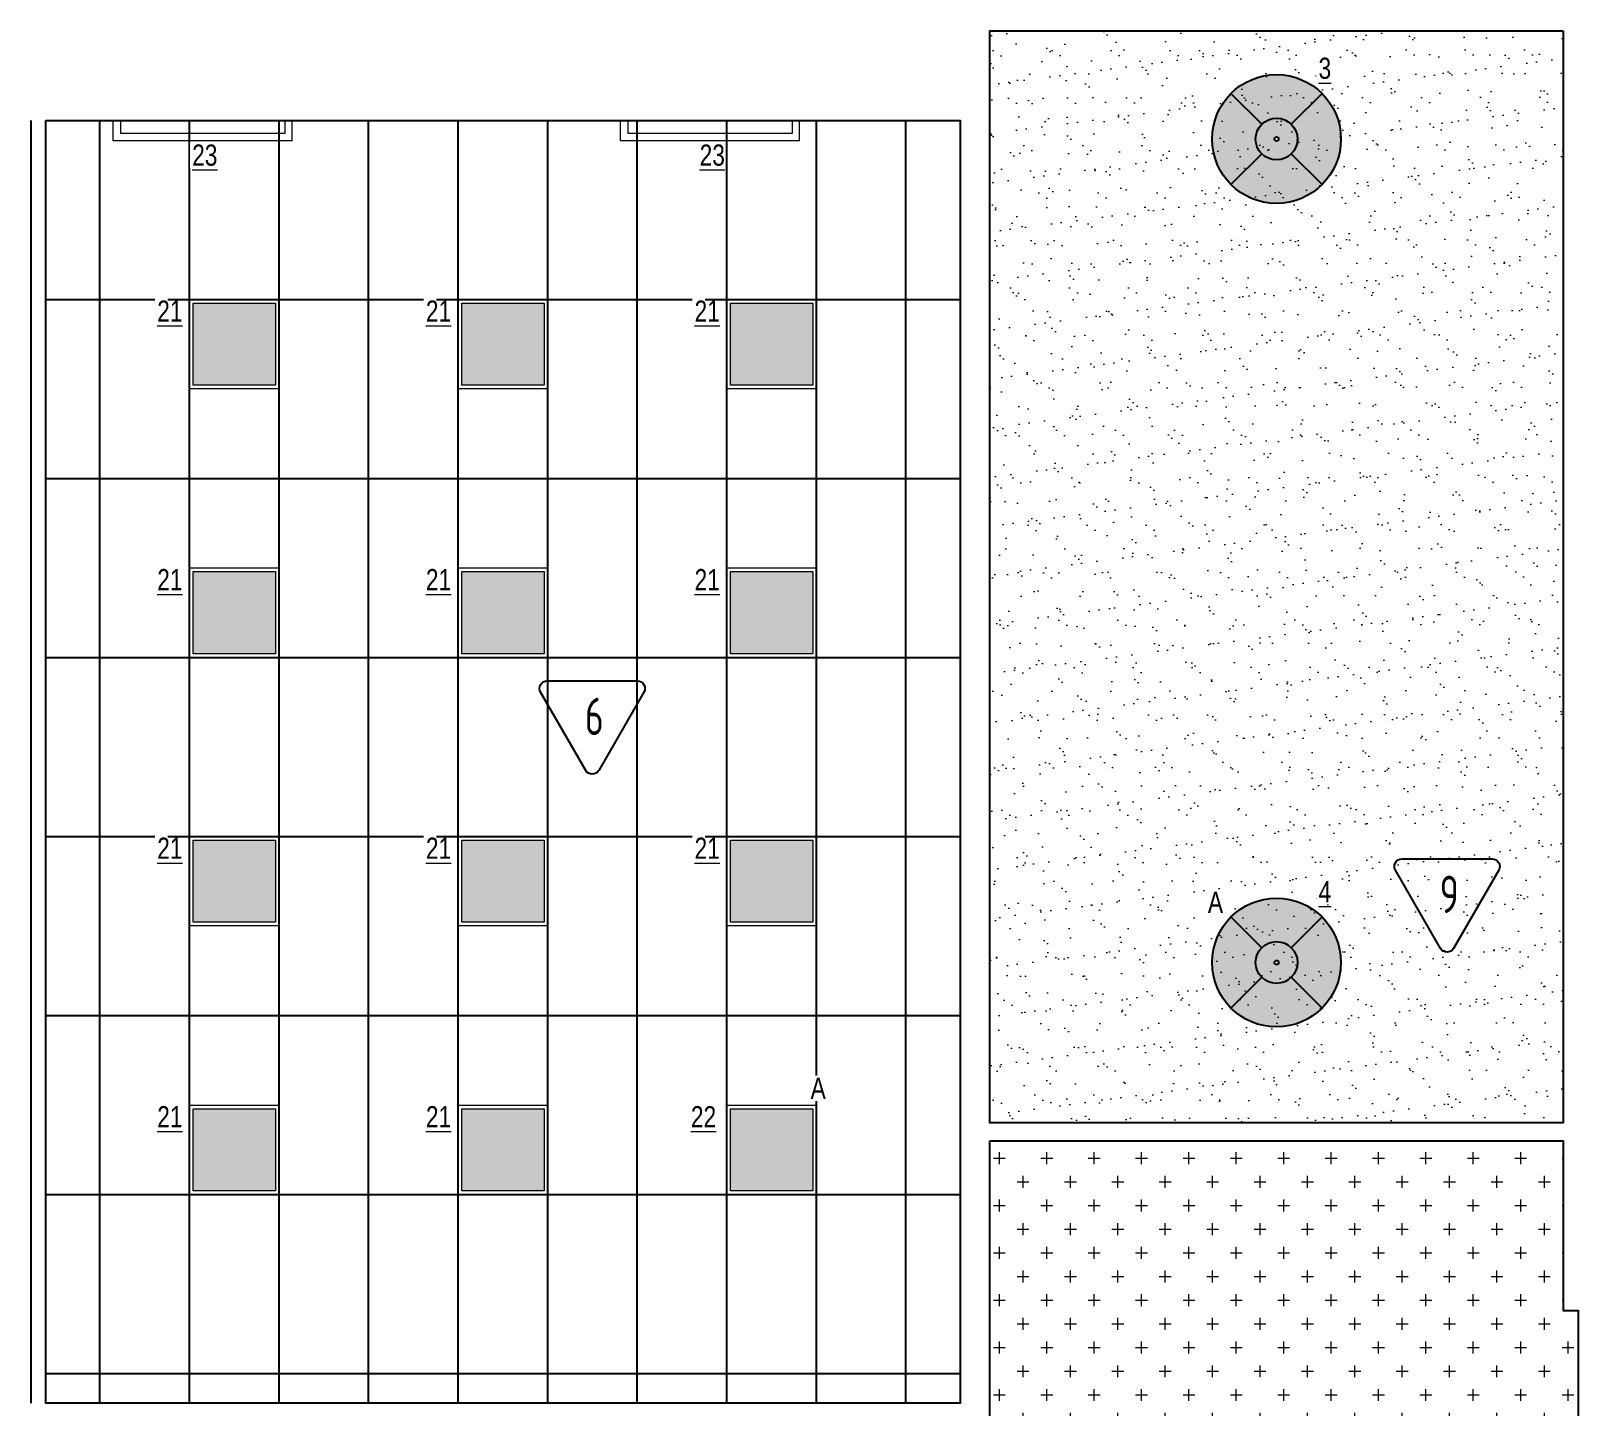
# Model space of a CAD drawing. Header units: millimetres. Extents: x -510890 to 418982, y -118257 to 141350.
# Drawn here: x -70266 to -59901, y 73268 to 82486 of the extents above; entities that cross this region are included whole.
import ezdxf

# ---------------------------------------------------------------- set-up
doc = ezdxf.new("R2010")
doc.units = ezdxf.units.MM
for name, color, linetype, lineweight in [('_ЭОМ_ОБЩ_Освещение_текст тип светильника', 172, 'Continuous', 50), ('_ЭОМ_светильник А', 1, 'Continuous', 35), ('_ЭОМ_светильник Р', 4, 'Continuous', 35), ('АР_Потолки_Штриховка', 252, 'Continuous', 0)]:
    doc.layers.add(name, color=color, linetype=linetype, lineweight=lineweight)
doc.layers.add('X-ref Light', color=250, linetype='Continuous')
doc.layers.add('X-ref Light Emergency', color=249, linetype='Continuous')
doc.layers.add('АР_Потолок_Покраска', color=7, linetype='Continuous', lineweight=5, true_color=0x007399)
doc.layers.get('X-ref Light').off()
doc.styles.add('ISOCPEUR', font='isocpeur.ttf', dxfattribs={"height": 799.9999999999999})
doc.styles.add('ГОСТ', font='cad.shx', dxfattribs={"width": 0.8})

# ---------------------------------------------------------------- blocks, each defined once
blk = doc.blocks.new('подвесной светильник люстра')
at = {"true_color": 0xf8f6b0, "transparency": 33554687}
h = blk.add_hatch(color=51, dxfattribs=at)
h.dxf.hatch_style = 1
edge = h.paths.add_edge_path()
edge.add_ellipse((0, 0), major_axis=(-431.6666666666836, 0), ratio=0.9999999999999278, start_angle=225.0000000000021, end_angle=314.9999999999979)
edge.add_line((-305.234427212194, 305.234427212194), (-98.99494936611666, 98.99494936611666))
edge.add_ellipse((0, 0), major_axis=(-140.0000000000049, 0), ratio=0.9999999999999304, start_angle=225.000000000002, end_angle=314.999999999998, ccw=False)
edge.add_line((98.99494936612066, 98.99494936611336), (305.2344272121939, 305.2344272121939))
edge = h.paths.add_edge_path()
edge.add_ellipse((0, 0), major_axis=(-140.0000000000049, 0), ratio=0.9999999999999304, start_angle=314.999999999998, end_angle=405.000000000002, ccw=False)
edge.add_line((-98.99494936611666, 98.99494936611666), (-305.234427212194, 305.234427212194))
edge.add_ellipse((0, 0), major_axis=(-431.6666666666836, 0), ratio=0.9999999999999278, start_angle=314.9999999999979, end_angle=405.0000000000014)
edge.add_line((-305.2344272121976, -305.2344272121903), (-98.99494936611669, -98.99494936611666))
edge = h.paths.add_edge_path()
edge.add_ellipse((0, 0), major_axis=(-140.0000000000049, 0), ratio=0.9999999999999304, start_angle=405.000000000002, end_angle=494.999999999998, ccw=False)
edge.add_line((-98.99494936611664, -98.99494936611677), (-305.2344272121976, -305.2344272121903))
edge.add_ellipse((0, 0), major_axis=(-431.6666666666836, 0), ratio=0.9999999999999278, start_angle=405.0000000000014, end_angle=494.9999999999979)
edge.add_line((305.234427212194, -305.234427212194), (98.99494936611669, -98.99494936611666))
edge = h.paths.add_edge_path()
edge.add_ellipse((0, 0), major_axis=(-431.6666666666836, 0), ratio=0.9999999999999278, start_angle=494.9999999999979, end_angle=585.0000000000022)
edge.add_line((305.234427212194, 305.2344272121939), (98.99494936612007, 98.99494936611276))
edge.add_ellipse((0, 0), major_axis=(-140.0000000000049, 0), ratio=0.9999999999999304, start_angle=494.999999999998, end_angle=585.000000000002, ccw=False)
edge.add_line((98.99494936611674, -98.99494936611666), (305.2344272121939, -305.234427212194))
edge = h.paths.add_edge_path()
edge.add_ellipse((0, 0), major_axis=(-140.0000000000049, 0), ratio=0.9999999999999304, start_angle=494.999999999998, end_angle=585.0000000000019)
edge.add_ellipse((0, 0), major_axis=(-140.0000000000049, 0), ratio=0.9999999999999304, start_angle=225.000000000002, end_angle=314.999999999998)
edge.add_ellipse((0, 0), major_axis=(-140.0000000000049, 0), ratio=0.9999999999999304, start_angle=314.999999999998, end_angle=405.000000000002)
edge.add_ellipse((0, 0), major_axis=(-140.0000000000049, 0), ratio=0.9999999999999304, start_angle=405.000000000002, end_angle=494.999999999998)
edge = h.paths.add_edge_path(flags=16)
edge.add_ellipse((0, 0), major_axis=(-14.00000000000909, 0), ratio=0.9999999999987021, start_angle=0, end_angle=360)
at = {"color": 0, "linetype": 'ByBlock', "lineweight": -2}
for points in [[(-305.2344272121991, 305.2344272121991), (-98.99494936611154, 98.99494936611154)], [(305.2344272121991, 305.2344272121991), (98.99494936611882, 98.99494936611154)], [(-98.99494936611154, -98.99494936611154), (-305.2344272121918, -305.2344272121845)], [(98.99494936611154, -98.99494936611154), (305.2344272121991, -305.2344272121991)]]:
    blk.add_lwpolyline(points, dxfattribs=at)
for major_axis, ratio, start_param, end_param in [((-431.6666666666836, 0), 0.9999999999999278, 3.926990816987278, 10.21017612416686), ((-140.0000000000049, 0), 0.9999999999999304, 3.926990816987276, 10.21017612416686), ((-140.0000000000049, 0), 0.9999999999999304, 3.926990816987276, 10.21017612416686), ((-14.00000000000909, 0), 0.9999999999987021, 3.926990816987891, 10.21017612416748)]:
    blk.add_ellipse((0, 0), major_axis=major_axis, ratio=ratio, start_param=start_param, end_param=end_param, dxfattribs=at)
blk = doc.blocks.new('Кососвет')
at = {"color": 0, "linetype": 'ByBlock', "lineweight": -2, "ltscale": 40}
for points in [[(-600, 26.38208023784682), (600, 26.38208023784682), (600, -111.2262301087801)], [(-600, 26.38208023784682), (-600, -111.2262301087801)], [(-550, -23.61791976216773), (550, -23.61791976216773)], [(-550, -111.2262301087801), (-550, -23.61791976216773)], [(600, -111.2262301087801), (550, -111.2262301087801), (550, -23.61791976216773)], [(-600, -111.2262301087801), (-550, -111.2262301087801)]]:
    blk.add_lwpolyline(points, dxfattribs=at)
blk = doc.blocks.new('RVE-SLIM-PRIME-595')
at = {"color": 0, "linetype": 'ByBlock', "lineweight": -2, "ltscale": 40}
for points in [[(300, -300), (-300, -300), (-300, 300), (300, 300)], [(275, -275), (-275, -275), (-275, 275), (275, 275)]]:
    blk.add_lwpolyline(points, close=True, dxfattribs=at)
blk = doc.blocks.new('A$Cf5012a0c')
at = {"layer": 'АР_Потолки_Штриховка', "color": 18, "lineweight": 18, "ltscale": 100, "true_color": 0x000000}
for points in [[(4137.797319998732, -35364.01542190643), (3537.797319998732, -35364.01542190643), (3537.797319998732, -34764.01542190643), (4137.797319998732, -34764.01542190643)], [(4112.797319998732, -35339.01542190643), (3562.797319998732, -35339.01542190643), (3562.797319998732, -34789.01542190643), (4112.797319998732, -34789.01542190643)], [(5937.797319998732, -35364.01542190637), (5337.797319998732, -35364.01542190637), (5337.797319998732, -34764.01542190637), (5937.797319998732, -34764.01542190637)], [(5912.797319998732, -35339.01542190637), (5362.797319998732, -35339.01542190637), (5362.797319998732, -34789.01542190637), (5912.797319998732, -34789.01542190637)], [(7737.797319998732, -35364.01542190631), (7137.797319998732, -35364.01542190631), (7137.797319998732, -34764.01542190631), (7737.797319998732, -34764.01542190631)], [(7712.797319998732, -35339.01542190631), (7162.797319998732, -35339.01542190631), (7162.797319998732, -34789.01542190631), (7712.797319998732, -34789.01542190631)], [(4137.797319998732, -37164.00092128961), (3537.797319998732, -37164.00092128961), (3537.797319998732, -36564.00092128961), (4137.797319998732, -36564.00092128961)], [(5937.797319998732, -37164.00092128955), (5337.797319998732, -37164.00092128955), (5337.797319998732, -36564.00092128955), (5937.797319998732, -36564.00092128955)], [(7737.797319998732, -37164.00092128949), (7137.797319998732, -37164.00092128949), (7137.797319998732, -36564.00092128949), (7737.797319998732, -36564.00092128949)], [(4112.797319998732, -37139.00092128961), (3562.797319998732, -37139.00092128961), (3562.797319998732, -36589.00092128961), (4112.797319998732, -36589.00092128961)], [(5912.797319998732, -37139.00092128955), (5362.797319998732, -37139.00092128955), (5362.797319998732, -36589.00092128955), (5912.797319998732, -36589.00092128955)], [(7712.797319998732, -37139.00092128949), (7162.797319998732, -37139.00092128949), (7162.797319998732, -36589.00092128949), (7712.797319998732, -36589.00092128949)], [(4137.797319998732, -38964.01542190643), (3537.797319998732, -38964.01542190643), (3537.797319998732, -38364.01542190643), (4137.797319998732, -38364.01542190643)], [(4112.797319998732, -38939.01542190643), (3562.797319998732, -38939.01542190643), (3562.797319998732, -38389.01542190643), (4112.797319998732, -38389.01542190643)], [(5937.797319998732, -38964.01542190637), (5337.797319998732, -38964.01542190637), (5337.797319998732, -38364.01542190637), (5937.797319998732, -38364.01542190637)], [(5912.797319998732, -38939.01542190637), (5362.797319998732, -38939.01542190637), (5362.797319998732, -38389.01542190637), (5912.797319998732, -38389.01542190637)], [(7737.797319998732, -38964.01542190631), (7137.797319998732, -38964.01542190631), (7137.797319998732, -38364.01542190631), (7737.797319998732, -38364.01542190631)], [(7712.797319998732, -38939.01542190631), (7162.797319998732, -38939.01542190631), (7162.797319998732, -38389.01542190631), (7712.797319998732, -38389.01542190631)], [(4137.797319998732, -40764.01542190643), (3537.797319998732, -40764.01542190643), (3537.797319998732, -40164.01542190643), (4137.797319998732, -40164.01542190643)], [(4112.797319998732, -40739.01542190643), (3562.797319998732, -40739.01542190643), (3562.797319998732, -40189.01542190643), (4112.797319998732, -40189.01542190643)], [(5937.797319998732, -40764.01542190637), (5337.797319998732, -40764.01542190637), (5337.797319998732, -40164.01542190637), (5937.797319998732, -40164.01542190637)], [(5912.797319998732, -40739.01542190637), (5362.797319998732, -40739.01542190637), (5362.797319998732, -40189.01542190637), (5912.797319998732, -40189.01542190637)], [(7737.797319998732, -40764.01542190631), (7137.797319998732, -40764.01542190631), (7137.797319998732, -40164.01542190631), (7737.797319998732, -40164.01542190631)], [(7712.797319998732, -40739.01542190631), (7162.797319998732, -40739.01542190631), (7162.797319998732, -40189.01542190631), (7712.797319998732, -40189.01542190631)]]:
    blk.add_lwpolyline(points, close=True, dxfattribs=at)
at = {"layer": '_ЭОМ_светильник А', "color": 18, "lineweight": 18, "ltscale": 100, "true_color": 0x000000}
for name, p in [('подвесной светильник люстра', (10820.28358506365, -39208.9728578697)), ('RVE-SLIM-PRIME-595', (7437.797319998615, -40464.01542190631))]:
    blk.add_blockref(name, p, dxfattribs=at)
at = {"layer": '_ЭОМ_светильник Р', "color": 18, "lineweight": 18, "ltscale": 100, "true_color": 0x000000}
for name, p in [('подвесной светильник люстра', (10820.3084378487, -33688.93852798833)), ('RVE-SLIM-PRIME-595', (3837.797319998732, -35064.01542190643)), ('RVE-SLIM-PRIME-595', (5637.797319998732, -35064.01542190637)), ('RVE-SLIM-PRIME-595', (7437.797319998674, -35064.01542190631)), ('RVE-SLIM-PRIME-595', (3837.797319998732, -36864.00092128961)), ('RVE-SLIM-PRIME-595', (5637.797319998732, -36864.00092128955)), ('RVE-SLIM-PRIME-595', (7437.797319998732, -36864.00092128949)), ('RVE-SLIM-PRIME-595', (3837.797319998674, -38664.01542190643)), ('RVE-SLIM-PRIME-595', (5637.797319998674, -38664.01542190637)), ('RVE-SLIM-PRIME-595', (7437.797319998674, -38664.01542190631)), ('RVE-SLIM-PRIME-595', (3837.797319998674, -40464.01542190643)), ('RVE-SLIM-PRIME-595', (5637.797319998674, -40464.01542190637))]:
    blk.add_blockref(name, p, dxfattribs=at)
at = {"layer": '_ЭОМ_светильник Р', "color": 18, "lineweight": 18, "ltscale": 100, "true_color": 0x000000, "rotation": 180}
for p in [(3625.296625430114, -33675.24165201525), (7025.296625430114, -33675.24165201525)]:
    blk.add_blockref('Кососвет', p, dxfattribs=at)
at = {"layer": 'X-ref Light Emergency', "color": 18, "linetype": 'ByBlock', "lineweight": 18, "ltscale": 40, "true_color": 0x000000}
for p in [(10820.3084378487, -33688.93852798833), (10820.28358506365, -39208.9728578697)]:
    blk.add_blockref('подвесной светильник люстра', p, dxfattribs=at)
at = {"layer": '_ЭОМ_ОБЩ_Освещение_текст тип светильника', "color": 18, "lineweight": 18, "ltscale": 40, "true_color": 0x000000, "insert": (6896.60750720225, -40171.59408711636), "char_height": 142.1875, "width": 55.871829552576, "attachment_point": 1, "style": 'ГОСТ', "bg_fill": 3, "box_fill_scale": 1.1, "bg_fill_color": 256, "bg_fill_transparency": 0}
blk.add_mtext('{\\L22}', dxfattribs=at)
at = {"layer": '_ЭОМ_ОБЩ_Освещение_текст тип светильника', "color": 18, "lineweight": 18, "ltscale": 40, "true_color": 0x000000, "char_height": 142.1875, "width": 55.871829552576, "attachment_point": 1, "style": 'ГОСТ', "bg_fill": 3, "box_fill_scale": 1.1, "bg_fill_color": 256, "bg_fill_transparency": 0}
for s, insert in [('{\\L3}', (11101.68021122226, -33143.4382702499)), ('{\\L23}', (3555.435048561776, -33725.5401423763)), ('{\\L23}', (6955.435048561892, -33725.5401423763)), ('{\\L21}', (3321.414807898051, -34771.59408711648)), ('{\\L21}', (5121.414807898051, -34771.59408711642)), ('{\\L21}', (6921.414807897992, -34771.59408711636)), ('{\\L21}', (3321.414807898051, -36571.57958649966)), ('{\\L21}', (5121.414807898051, -36571.5795864996)), ('{\\L21}', (6921.414807898051, -36571.57958649955)), ('{\\L21}', (3321.414807897992, -38371.59408711648)), ('{\\L21}', (5121.414807897992, -38371.59408711642)), ('{\\L21}', (6921.414807897992, -38371.59408711636)), ('{\\L4}', (11101.65535843727, -38663.47260013127)), ('{\\L21}', (3321.414807897992, -40171.59408711648)), ('{\\L21}', (5121.414807897992, -40171.59408711642))]:
    blk.add_mtext(s, dxfattribs=dict(at, insert=insert))
at = {"layer": '_ЭОМ_светильник А', "color": 18, "lineweight": 18, "ltscale": 100, "true_color": 0x000000, "char_height": 142.1875, "width": 86.04374658316377, "attachment_point": 1, "style": 'ГОСТ', "bg_fill": 3, "box_fill_scale": 1.1, "bg_fill_color": 256, "bg_fill_transparency": 0}
for insert in [(10360.49604895082, -38734.13129114005), (7698.806215659017, -39980.59327032039)]:
    blk.add_mtext('А', dxfattribs=dict(at, insert=insert))

msp = doc.modelspace()

# ---------------------------------------------------------------- hatches: boundary and pattern name
at = {"layer": 'АР_Потолки_Штриховка', "ltscale": 100, "true_color": 0xf8f6b0}
h = msp.add_hatch(color=51, dxfattribs=at)
h.dxf.hatch_style = 1
h.paths.add_polyline_path([(-69178.19679297559, 80111.062765638), (-68628.19679297559, 80111.062765638), (-68628.19679297559, 80661.062765638), (-69178.19679297559, 80661.062765638)])
h = msp.add_hatch(color=51, dxfattribs=at)
h.dxf.hatch_style = 1
h.paths.add_polyline_path([(-67378.19679297559, 80111.06276563805), (-66828.19679297559, 80111.06276563805), (-66828.19679297559, 80661.06276563805), (-67378.19679297559, 80661.06276563805)])
h = msp.add_hatch(color=51, dxfattribs=at)
h.dxf.hatch_style = 1
h.paths.add_polyline_path([(-65578.19679297559, 80111.0627656381), (-65028.19679297559, 80111.0627656381), (-65028.19679297559, 80661.0627656381), (-65578.19679297559, 80661.0627656381)])
h = msp.add_hatch(color=51, dxfattribs=at)
h.dxf.hatch_style = 1
h.paths.add_polyline_path([(-69178.19679297553, 78311.07726625483), (-68628.19679297553, 78311.07726625483), (-68628.19679297553, 78861.07726625483), (-69178.19679297553, 78861.07726625483)])
h = msp.add_hatch(color=51, dxfattribs=at)
h.dxf.hatch_style = 1
h.paths.add_polyline_path([(-67378.19679297553, 78311.07726625488), (-66828.19679297553, 78311.07726625488), (-66828.19679297553, 78861.07726625488), (-67378.19679297553, 78861.07726625488)])
h = msp.add_hatch(color=51, dxfattribs=at)
h.dxf.hatch_style = 1
h.paths.add_polyline_path([(-65578.19679297553, 78311.07726625493), (-65028.19679297553, 78311.07726625493), (-65028.19679297553, 78861.07726625493), (-65578.19679297553, 78861.07726625493)])
h = msp.add_hatch(color=51, dxfattribs=at)
h.dxf.hatch_style = 1
h.paths.add_polyline_path([(-69178.19679297559, 76511.062765638), (-68628.19679297559, 76511.062765638), (-68628.19679297559, 77061.062765638), (-69178.19679297559, 77061.062765638)])
h = msp.add_hatch(color=51, dxfattribs=at)
h.dxf.hatch_style = 1
h.paths.add_polyline_path([(-67378.19679297559, 76511.06276563805), (-66828.19679297559, 76511.06276563805), (-66828.19679297559, 77061.06276563805), (-67378.19679297559, 77061.06276563805)])
h = msp.add_hatch(color=51, dxfattribs=at)
h.dxf.hatch_style = 1
h.paths.add_polyline_path([(-65578.19679297559, 76511.0627656381), (-65028.19679297559, 76511.0627656381), (-65028.19679297559, 77061.0627656381), (-65578.19679297559, 77061.0627656381)])
h = msp.add_hatch(color=51, dxfattribs=at)
h.dxf.hatch_style = 1
h.paths.add_polyline_path([(-69178.19679297553, 74711.062765638), (-68628.19679297553, 74711.062765638), (-68628.19679297553, 75261.062765638), (-69178.19679297553, 75261.062765638)])
h = msp.add_hatch(color=51, dxfattribs=at)
h.dxf.hatch_style = 1
h.paths.add_polyline_path([(-67378.19679297553, 74711.06276563805), (-66828.19679297553, 74711.06276563805), (-66828.19679297553, 75261.06276563805), (-67378.19679297553, 75261.06276563805)])
h = msp.add_hatch(color=51, dxfattribs=at)
h.dxf.hatch_style = 1
h.paths.add_polyline_path([(-65578.19679297553, 74711.0627656381), (-65028.19679297553, 74711.0627656381), (-65028.19679297553, 75261.0627656381), (-65578.19679297553, 75261.0627656381)])
at = {"layer": 'АР_Потолок_Покраска'}
h = msp.add_hatch(dxfattribs=at)
h.set_pattern_fill('AR-SAND', color=256, scale=5)
h.set_pattern_definition([(37.50000000000001, (-268527.4390438054, 47614.56216568896), (-8.000156479920228, 244.7066186646712), [0, -193.04, 0, -215.9, 0, -206.375]), (7.499999999999999, (-268527.4390438054, 47614.56216568896), (224.7616415690013, 358.4125502841771), [0, -104.14, 0, -173.99, 0, -66.67500000000001]), (327.5, (-268683.6490438053, 47614.56216568896), (395.496185120729, 0.718592339272881), [0, -63.5, 0, -228.6, 0, -298.45]), (317.5, (-268683.6490438053, 47614.56216568896), (381.7782262361486, 111.4646616286082), [0, -31.75, 0, -149.86, 0, -171.45])])
h.paths.add_polyline_path([(-60000.66254310351, 82485.68245835253), (-60000.69748754395, 75165.68245835252), (-63840.69750253737, 75165.67708089488), (-63840.69748754407, 82485.68245835252)])
h = msp.add_hatch(dxfattribs=at)
h.set_pattern_fill('CROSS', color=256, scale=25)
h.set_pattern_definition([(0, (0, 0), (158.75, 158.75), [79.375, -238.125]), (90, (39.6875, -39.6875), (-158.75, 158.75), [79.375, -238.125])])
h.paths.add_polyline_path([(-63840.6974875439, 75045.67708089668), (-60000.6974875438, 75045.67708089665), (-60000.69748754398, 73908.16474467111), (-59900.69748754386, 73908.16474467111), (-59900.69748754374, 71908.16474467111), (-59900.69748754363, 61655.6824583915), (-63840.69748754398, 61655.68245839226)])

# ---------------------------------------------------------------- linework, layer by layer
for points in [[(-60000.66254310351, 82485.68245835253), (-60000.69748754395, 75165.68245835252), (-63840.69750253737, 75165.67708089488), (-63840.69748754407, 82485.68245835252)], [(-70165.69748754418, 81886.06276563783), (-64040.69748754209, 81886.06276563783), (-64040.69748754209, 73287.51301568677), (-70165.69748754418, 73287.51301568677)], [(-63840.6974875439, 75045.67708089668), (-60000.6974875438, 75045.67708089665), (-60000.69748754398, 73908.16474467111), (-59900.69748754386, 73908.16474467111), (-59900.69748754374, 71908.16474467111), (-59900.69748754363, 61655.6824583915), (-63840.69748754398, 61655.68245839226)]]:
    msp.add_lwpolyline(points, close=True)
for points in [[(-70265.69748754418, 81886.06276563797), (-70265.69748754302, 73287.51301568677)], [(-69803.19748754395, 73287.51301568677), (-69803.19748754395, 81886.06276563783)], [(-69203.19748754395, 73287.51301568677), (-69203.19748754395, 81886.06276563783)], [(-68603.19748754395, 73287.51301568677), (-68603.19748754395, 81886.06276563783)], [(-68003.19748754395, 73287.51301568677), (-68003.19748754395, 81886.06276563783)], [(-67403.19748754395, 73287.51301568677), (-67403.19748754395, 81886.06276563783)], [(-66803.19748754395, 73287.51301568677), (-66803.19748754395, 81886.06276563783)], [(-66203.19748754395, 73287.51301568677), (-66203.19748754395, 81886.06276563783)], [(-65603.19748754395, 73287.51301568677), (-65603.19748754395, 81886.06276563783)], [(-65003.19748754395, 73287.51301568677), (-65003.19748754395, 81886.06276563783)], [(-64403.19790570642, 73287.51301568677), (-64403.20113349046, 81886.06276563783)], [(-70165.6974875443, 80686.06276563797), (-64040.69748754404, 80686.06276563814)], [(-70165.69748754427, 79486.06276563797), (-64040.69748754401, 79486.06276563814)], [(-70165.69748754424, 78286.06276563797), (-64040.69748754398, 78286.06276563814)], [(-70165.69748754421, 77086.06276563797), (-64040.69748754395, 77086.06276563814)], [(-70165.69748754418, 75886.06276563797), (-64040.69748754392, 75886.06276563814)], [(-70165.69748754415, 74686.06276563797), (-64040.69748754389, 74686.06276563814)], [(-70165.69748754412, 73486.06276563797), (-64040.69748754386, 73486.06276563814)]]:
    msp.add_lwpolyline(points)
for points in [[(-66808.45916719898, 78128.4069467372), (-66202.24122646963, 78128.40694673697, -0.5773494962845065), (-66158.93997735274, 78053.40718404134), (-66462.04886186926, 77528.40719583316, -0.5773541042744643), (-66548.65168988076, 77528.40719583316), (-66851.76035184448, 78053.40679856983, -0.5773491286020777), (-66808.45916719898, 78128.4069467372, -1.710881644036777e-06)], [(-61081.55116469815, 76935.37507349029), (-60475.3332239688, 76935.37507349005, -0.5773494962845065), (-60432.03197485191, 76860.37531079442), (-60735.14085936843, 76335.37532258625, -0.5773541042744643), (-60821.74368737993, 76335.37532258625), (-61124.85234934365, 76860.37492532292, -0.5773491286020777), (-61081.55116469815, 76935.37507349029, -1.710881644036777e-06)]]:
    msp.add_lwpolyline(points, format="xyb")
at = {"layer": 'АР_Потолки_Штриховка', "color": 18, "ltscale": 100, "true_color": 0x000000}
for points in [[(-68603.19679297559, 80086.062765638), (-69203.19679297559, 80086.062765638), (-69203.19679297559, 80686.062765638), (-68603.19679297559, 80686.062765638)], [(-68628.19679297559, 80111.062765638), (-69178.19679297559, 80111.062765638), (-69178.19679297559, 80661.062765638), (-68628.19679297559, 80661.062765638)], [(-66803.19679297559, 80086.06276563805), (-67403.19679297559, 80086.06276563805), (-67403.19679297559, 80686.06276563805), (-66803.19679297559, 80686.06276563805)], [(-66828.19679297559, 80111.06276563805), (-67378.19679297559, 80111.06276563805), (-67378.19679297559, 80661.06276563805), (-66828.19679297559, 80661.06276563805)], [(-65003.19679297559, 80086.0627656381), (-65603.19679297559, 80086.0627656381), (-65603.19679297559, 80686.0627656381), (-65003.19679297559, 80686.0627656381)], [(-65028.19679297559, 80111.0627656381), (-65578.19679297559, 80111.0627656381), (-65578.19679297559, 80661.0627656381), (-65028.19679297559, 80661.0627656381)], [(-68603.19679297553, 78286.07726625483), (-69203.19679297553, 78286.07726625483), (-69203.19679297553, 78886.07726625483), (-68603.19679297553, 78886.07726625483)], [(-66803.19679297553, 78286.07726625488), (-67403.19679297553, 78286.07726625488), (-67403.19679297553, 78886.07726625488), (-66803.19679297553, 78886.07726625488)], [(-65003.19679297553, 78286.07726625493), (-65603.19679297553, 78286.07726625493), (-65603.19679297553, 78886.07726625493), (-65003.19679297553, 78886.07726625493)], [(-68628.19679297553, 78311.07726625483), (-69178.19679297553, 78311.07726625483), (-69178.19679297553, 78861.07726625483), (-68628.19679297553, 78861.07726625483)], [(-66828.19679297553, 78311.07726625488), (-67378.19679297553, 78311.07726625488), (-67378.19679297553, 78861.07726625488), (-66828.19679297553, 78861.07726625488)], [(-65028.19679297553, 78311.07726625493), (-65578.19679297553, 78311.07726625493), (-65578.19679297553, 78861.07726625493), (-65028.19679297553, 78861.07726625493)], [(-68603.19679297559, 76486.062765638), (-69203.19679297559, 76486.062765638), (-69203.19679297559, 77086.062765638), (-68603.19679297559, 77086.062765638)], [(-68628.19679297559, 76511.062765638), (-69178.19679297559, 76511.062765638), (-69178.19679297559, 77061.062765638), (-68628.19679297559, 77061.062765638)], [(-66803.19679297559, 76486.06276563805), (-67403.19679297559, 76486.06276563805), (-67403.19679297559, 77086.06276563805), (-66803.19679297559, 77086.06276563805)], [(-66828.19679297559, 76511.06276563805), (-67378.19679297559, 76511.06276563805), (-67378.19679297559, 77061.06276563805), (-66828.19679297559, 77061.06276563805)], [(-65003.19679297559, 76486.0627656381), (-65603.19679297559, 76486.0627656381), (-65603.19679297559, 77086.0627656381), (-65003.19679297559, 77086.0627656381)], [(-65028.19679297559, 76511.0627656381), (-65578.19679297559, 76511.0627656381), (-65578.19679297559, 77061.0627656381), (-65028.19679297559, 77061.0627656381)], [(-68603.19679297553, 74686.062765638), (-69203.19679297553, 74686.062765638), (-69203.19679297553, 75286.062765638), (-68603.19679297553, 75286.062765638)], [(-68628.19679297553, 74711.062765638), (-69178.19679297553, 74711.062765638), (-69178.19679297553, 75261.062765638), (-68628.19679297553, 75261.062765638)], [(-66803.19679297553, 74686.06276563805), (-67403.19679297553, 74686.06276563805), (-67403.19679297553, 75286.06276563805), (-66803.19679297553, 75286.06276563805)], [(-66828.19679297553, 74711.06276563805), (-67378.19679297553, 74711.06276563805), (-67378.19679297553, 75261.06276563805), (-66828.19679297553, 75261.06276563805)], [(-65003.19679297553, 74686.0627656381), (-65603.19679297553, 74686.0627656381), (-65603.19679297553, 75286.0627656381), (-65003.19679297553, 75286.0627656381)], [(-65028.19679297553, 74711.0627656381), (-65578.19679297553, 74711.0627656381), (-65578.19679297553, 75261.0627656381), (-65028.19679297553, 75261.0627656381)]]:
    msp.add_lwpolyline(points, close=True, dxfattribs=at)

# ---------------------------------------------------------------- block references
at = {"layer": 'X-ref Light Emergency', "linetype": 'ByBlock', "ltscale": 40}
for p in [(-61920.68567512561, 81761.13965955611), (-61920.71052791063, 76241.10532967473)]:
    msp.add_blockref('подвесной светильник люстра', p, dxfattribs=at)

# ---------------------------------------------------------------- texts
at = {"char_height": 250, "width": 294.3337657886732, "attachment_point": 1, "style": 'ISOCPEUR'}
for s, insert in [('{\\W0.7;6}', (-66554.76692907134, 78016.32491121805)), ('{\\W0.7;9}', (-60827.85892657051, 76823.29303797113))]:
    msp.add_mtext(s, dxfattribs=dict(at, insert=insert))

# ---------------------------------------------------------------- next in the draw order: block references
at = {"layer": 'X-ref Light', "color": 18, "lineweight": 30, "true_color": 0x000000}
msp.add_blockref('A$Cf5012a0c', (-72740.99411297434, 115450.0781875445), dxfattribs=at)

doc.saveas('drawing.dxf')
